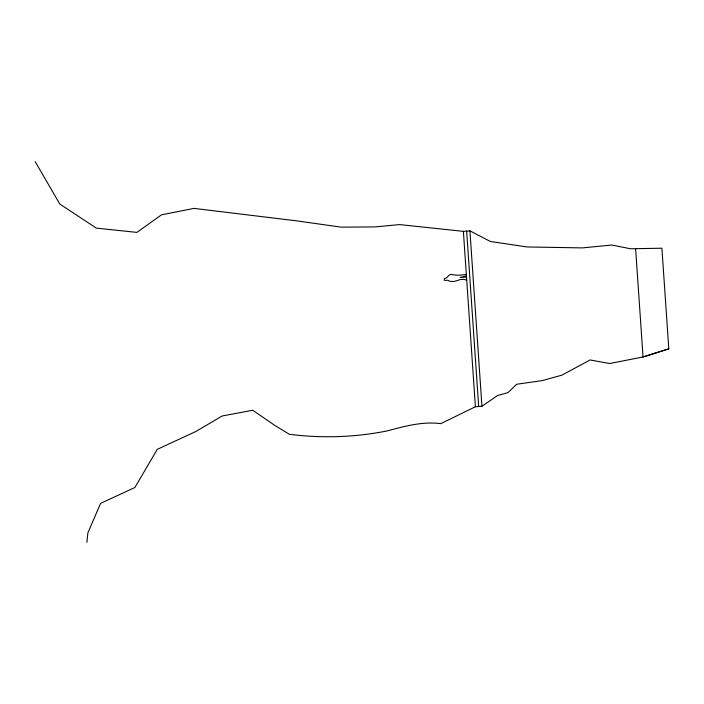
<?xml version="1.0" encoding="UTF-8"?>
<svg xmlns="http://www.w3.org/2000/svg" width="704" height="704" viewBox="0 0 704 704"><rect width="100%" height="100%" fill="white"/><g stroke="black" fill="none" stroke-linecap="round" stroke-linejoin="round"><path stroke-width="1.06" d="M86.882 542.353L87.868 532.902L100.566 503.395L134.895 487.485L157.282 449.363L195.853 431.482L222.191 415.985L252.745 410.265L274.771 425.374L289.414 434.315C321.904 438.39 354.666 437.386 386.786 431.006C404.307 426.378 422.453 421.194 440.739 423.667L475.402 406.762L481.95 406.243L497.631 395.498L508.006 392.603L516.745 384.243L542.388 380.574L561.871 375.153L590.119 359.955L609.726 363.528L643.579 356.866L668.8 348.832L661.901 248.213L630.485 248.767L611.846 245.036L582.375 247.896L527.129 246.963L490.389 241.481L469.92 230.85L463.373 231.361L399.652 224.594L374.924 226.908L341.167 227.154L297.59 220.977L194.058 208.393L161.542 214.817L136.893 232.39L96.369 228.14L59.796 204.037L35.2 161.647M668.8 348.832L643.042 356.972L635.615 248.679M466.726 280.218C459.395 277.112 456.377 283.386 448.906 280.966C448.078 278.802 442.772 282.498 444.453 278.432C447.753 278.758 447.445 274.798 451.22 274.349C455.937 275.739 461.516 275.132 466.33 274.454M466.435 275.95L460.117 277.42L466.514 277.165M469.92 230.85L481.95 406.243M466.646 231.106L478.676 406.507M463.373 231.361L475.402 406.762"/></g></svg>
